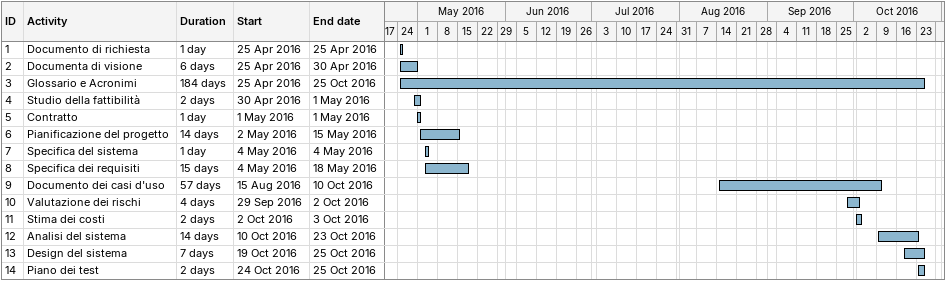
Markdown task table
| ID | Task | Duration | Start | Finish |
|---|---|---|---|---|
| 1 | Documento di richiesta | 1d | 2016-04-25 | 2016-04-25 |
| 2 | Documenta di visione | 6d | 2016-04-25 | 2016-04-30 |
| 3 | Glossario e Acronimi | 184d | 2016-04-25 | 2016-10-25 |
| 4 | Studio della fattibilità | 2d | 2016-04-30 | 2016-05-01 |
| 5 | Contratto | 1d | 2016-05-01 | 2016-05-01 |
| 6 | Pianificazione del progetto | 14d | 2016-05-02 | 2016-05-15 |
| 7 | Specifica del sistema | 1d | 2016-05-04 | 2016-05-04 |
| 8 | Specifica dei requisiti | 15d | 2016-05-04 | 2016-05-18 |
| 9 | Documento dei casi d'uso | 57d | 2016-08-15 | 2016-10-10 |
| 10 | Valutazione dei rischi | 4d | 2016-09-29 | 2016-10-02 |
| 11 | Stima dei costi | 2d | 2016-10-02 | 2016-10-03 |
| 12 | Analisi del sistema | 14d | 2016-10-10 | 2016-10-23 |
| 13 | Design del sistema | 7d | 2016-10-19 | 2016-10-25 |
| 14 | Piano dei test | 2d | 2016-10-24 | 2016-10-25 |
